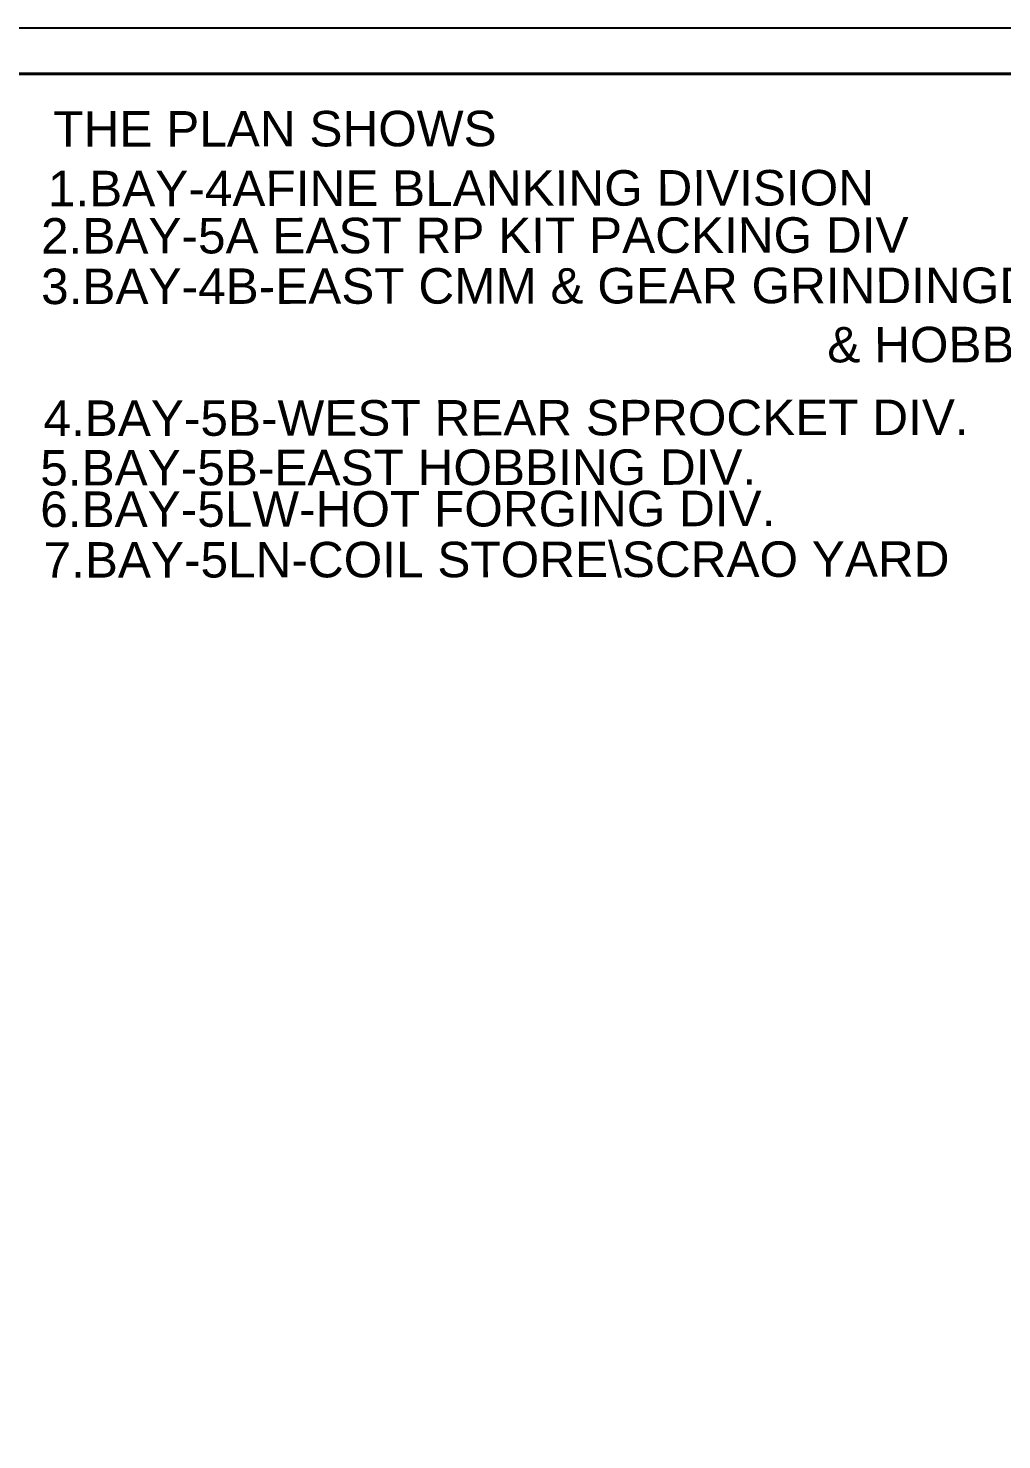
# Model space of a CAD drawing. Header units: feet. Extents: x -99009 to 3252343, y -11094690 to 9035152.
# Drawn here: x 2531055 to 2550264, y -1904256 to -1876420 of the extents above; entities that cross this region are included whole.
import ezdxf

# ---------------------------------------------------------------- set-up
doc = ezdxf.new("R2010")
doc.units = ezdxf.units.FT
doc.layers.add('1', color=1, linetype='Continuous')
doc.styles.get("Standard").update_dxf_attribs({"font": 'GOTHICB.TTF'})

msp = doc.modelspace()

# ---------------------------------------------------------------- linework, layer by layer
msp.add_lwpolyline([(2398724.85619, -1877329.52607), (2583635.05305, -1877296.08291), (2583788.57818, -2012516.78183), (2398878.38132, -2012550.225)], close=True)
at = {"layer": '1'}
for points in [[(2584697.64013, -2013008.80189), (2584697.64013, -1876419.99009), (2397815.3202, -1876419.99009), (2397815.3202, -2013008.80189)], [(2583788.10415, -2012099.2659), (2583788.10415, -1877329.52607), (2398724.85619, -1877329.52607), (2398724.85619, -2012099.2659)]]:
    msp.add_lwpolyline(points, close=True, dxfattribs=at)

# ---------------------------------------------------------------- texts
at = {"color": 235, "char_height": 700, "attachment_point": 5, "rotation": 0.065051714}
for s, insert, width in [('{\\fArial|b0|i0|c0|p34;{\\C7;THE PLAN SHOWS}}', (2535923.20817, -1878406.64761), 39549.8109513), ('{\\fArial|b0|i0|c0|p34;{\\C7;                           1.BAY-4AFINE BLANKING DIVISION}}', (2535924.95605, -1879581.85248), 39549.8109513), ('{\\fArial|b0|i0|c0|p34;{\\C7;                             2.BAY-5A EAST RP KIT PACKING DIV}}', (2535926.01501, -1880514.55502), 39549.8109513), ('{\\fArial|b0|i0|c0|p34;{\\C7;3.BAY-4B-EAST CMM & GEAR GRINDINGDIV. & BAY-4B-WEST SIDE SOFT TURNING & HOBBING M/C.}}', (2550704.265, -1882076.98837), 39549.8109513), ('{\\fArial|b0|i0|c0|p34;{\\C7;             4.BAY-5B-WEST REAR SPROCKET DIV.}}', (2538716.63417, -1884107.95586), 23385.3521261), ('{\\fArial|b0|i0|c0|p34;{\\C7;                                      5.BAY-5B-EAST HOBBING DIV.}}', (2533194.87407, -1885091.40254), 39549.8109513), ('{\\fArial|b0|i0|c0|p34;{\\C7;                   6.BAY-5LW-HOT FORGING DIV.}}', (2535964.19368, -1885904.88089), 39549.8109513), ('{\\fArial|b0|i0|c0|p34;{\\C7;                                7.BAY-5LN-COIL STORE\\\\SCRAO YARD}}', (2535947.77313, -1886905.63578), 39549.8109513)]:
    msp.add_mtext(s, dxfattribs=dict(at, insert=insert, width=width))

doc.saveas('drawing.dxf')
